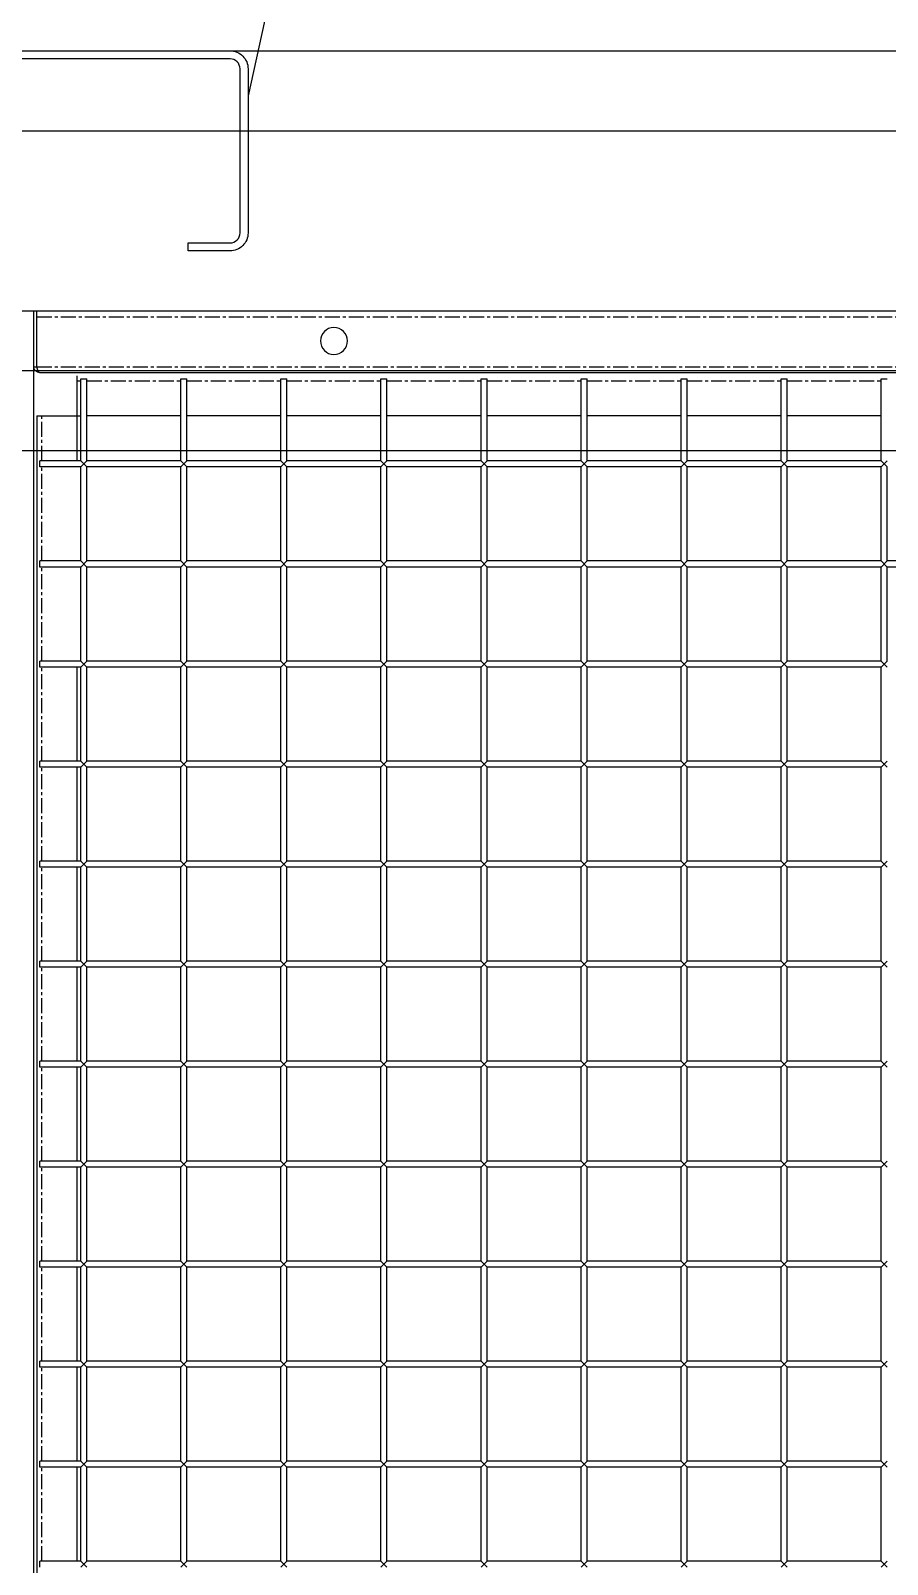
# Model space of a CAD drawing. Header units: millimetres. Extents: x -198529 to 244266, y -64 to 158464.
# Drawn here: x -149176 to -148748, y 109934 to 110700 of the extents above; entities that cross this region are included whole.
import ezdxf

# ---------------------------------------------------------------- set-up
doc = ezdxf.new("R2010")
doc.units = ezdxf.units.MM
doc.linetypes.add('CENTER', pattern=[12, 7.5, -1.5, 1.5, -1.5])
for name, color, linetype in [('0-DCC', 30, 'Continuous'), ('0-DCC-STRUC', 180, 'Continuous'), ('0-DCC-STRUC-T', 4, 'Continuous')]:
    doc.layers.add(name, color=color, linetype=linetype)

# ---------------------------------------------------------------- blocks, each defined once
blk = doc.blocks.new('DCC2850x1800(右)')
at = {"color": 0, "linetype": 'Continuous'}
for p, q in [((65614.5, -72678.48), (62966, -72678.48)), ((65614.5, -72706.38), (65614.5, -72678.48)), ((65616, -72678.48), (65614.5, -72678.48)), ((65616, -74478.48), (65616, -72678.48)), ((65754.5, -72678.48), (65616, -72678.48)), ((62966, -72709.38), (65613, -72709.38)), ((65614.23, -72707.23), (65614.5, -72706.38)), ((65616, -72706.38), (65614.5, -72706.38)), ((65192.5, -72712.38), (65189.5, -72712.38)), ((65192.5, -72753.48), (65192.5, -72712.38)), ((65239.5, -72753.48), (65239.5, -72712.38)), ((65242.5, -72712.38), (65239.5, -72712.38)), ((65242.5, -72753.48), (65242.5, -72712.38)), ((65289.5, -72753.48), (65289.5, -72712.38)), ((65292.5, -72712.38), (65289.5, -72712.38)), ((65292.5, -72753.48), (65292.5, -72712.38)), ((65339.5, -72753.48), (65339.5, -72712.38)), ((65342.5, -72712.38), (65339.5, -72712.38)), ((65342.5, -72753.48), (65342.5, -72712.38)), ((65389.5, -72753.48), (65389.5, -72712.38)), ((65392.5, -72712.38), (65389.5, -72712.38)), ((65392.5, -72753.48), (65392.5, -72712.38)), ((65439.5, -72753.48), (65439.5, -72712.38)), ((65442.5, -72712.38), (65439.5, -72712.38)), ((65442.5, -72753.48), (65442.5, -72712.38)), ((65489.5, -72753.48), (65489.5, -72712.38)), ((65492.5, -72712.38), (65489.5, -72712.38)), ((65492.5, -72753.48), (65492.5, -72712.38)), ((65539.5, -72753.48), (65539.5, -72712.38)), ((65542.5, -72712.38), (65539.5, -72712.38)), ((65542.5, -72753.48), (65542.5, -72712.38)), ((65589.5, -72753.48), (65589.5, -72712.38)), ((65592.5, -72712.38), (65589.5, -72712.38)), ((65592.5, -72753.48), (65592.5, -72712.38)), ((65594.5, -72710.88), (65594.5, -72753.48)), ((65192.5, -72730.88), (65239.5, -72730.88)), ((65242.5, -72730.88), (65289.5, -72730.88)), ((65292.5, -72730.88), (65339.5, -72730.88)), ((65342.5, -72730.88), (65389.5, -72730.88)), ((65392.5, -72730.88), (65439.5, -72730.88)), ((65442.5, -72730.88), (65489.5, -72730.88)), ((65492.5, -72730.88), (65539.5, -72730.88)), ((65542.5, -72730.88), (65589.5, -72730.88)), ((65614.5, -72730.88), (65592.5, -72730.88)), ((65614.5, -72730.88), (65614.5, -74426.08)), ((65192.5, -72756.48), (65189.5, -72753.48)), ((65189.5, -72756.48), (65192.5, -72753.48)), ((65192.5, -72753.48), (65239.5, -72753.48)), ((65242.5, -72756.48), (65239.5, -72753.48)), ((65239.5, -72756.48), (65242.5, -72753.48)), ((65242.5, -72753.48), (65289.5, -72753.48)), ((65292.5, -72756.48), (65289.5, -72753.48)), ((65289.5, -72756.48), (65292.5, -72753.48)), ((65292.5, -72753.48), (65339.5, -72753.48)), ((65342.5, -72756.48), (65339.5, -72753.48)), ((65339.5, -72756.48), (65342.5, -72753.48)), ((65342.5, -72753.48), (65389.5, -72753.48)), ((65392.5, -72756.48), (65389.5, -72753.48)), ((65389.5, -72756.48), (65392.5, -72753.48)), ((65392.5, -72753.48), (65439.5, -72753.48)), ((65442.5, -72756.48), (65439.5, -72753.48)), ((65439.5, -72756.48), (65442.5, -72753.48)), ((65442.5, -72753.48), (65489.5, -72753.48)), ((65492.5, -72756.48), (65489.5, -72753.48)), ((65489.5, -72756.48), (65492.5, -72753.48)), ((65492.5, -72753.48), (65539.5, -72753.48)), ((65542.5, -72756.48), (65539.5, -72753.48)), ((65539.5, -72756.48), (65542.5, -72753.48)), ((65542.5, -72753.48), (65589.5, -72753.48)), ((65592.5, -72756.48), (65589.5, -72753.48)), ((65589.5, -72756.48), (65592.5, -72753.48)), ((65592.5, -72753.48), (65613, -72753.48)), ((65613, -72756.48), (65613, -72753.48)), ((65189.5, -72803.48), (65189.5, -72756.48)), ((65192.5, -72756.48), (65239.5, -72756.48)), ((65192.5, -72803.48), (65192.5, -72756.48)), ((65239.5, -72803.48), (65239.5, -72756.48)), ((65242.5, -72756.48), (65289.5, -72756.48)), ((65242.5, -72803.48), (65242.5, -72756.48)), ((65289.5, -72803.48), (65289.5, -72756.48)), ((65292.5, -72756.48), (65339.5, -72756.48)), ((65292.5, -72803.48), (65292.5, -72756.48)), ((65339.5, -72803.48), (65339.5, -72756.48)), ((65342.5, -72756.48), (65389.5, -72756.48)), ((65342.5, -72803.48), (65342.5, -72756.48)), ((65389.5, -72803.48), (65389.5, -72756.48)), ((65392.5, -72756.48), (65439.5, -72756.48)), ((65392.5, -72803.48), (65392.5, -72756.48)), ((65439.5, -72803.48), (65439.5, -72756.48)), ((65442.5, -72756.48), (65489.5, -72756.48)), ((65442.5, -72803.48), (65442.5, -72756.48)), ((65489.5, -72803.48), (65489.5, -72756.48)), ((65492.5, -72756.48), (65539.5, -72756.48)), ((65492.5, -72803.48), (65492.5, -72756.48)), ((65539.5, -72803.48), (65539.5, -72756.48)), ((65542.5, -72756.48), (65589.5, -72756.48)), ((65542.5, -72803.48), (65542.5, -72756.48)), ((65589.5, -72803.48), (65589.5, -72756.48)), ((65592.5, -72756.48), (65613, -72756.48)), ((65592.5, -72803.48), (65592.5, -72756.48)), ((65142.5, -72803.48), (65189.5, -72803.48)), ((65142.5, -72806.48), (65189.5, -72806.48)), ((65192.5, -72806.48), (65189.5, -72803.48)), ((65192.5, -72803.48), (65189.5, -72806.48)), ((65189.5, -72853.48), (65189.5, -72806.48)), ((65192.5, -72803.48), (65239.5, -72803.48)), ((65192.5, -72853.48), (65192.5, -72806.48)), ((65192.5, -72806.48), (65239.5, -72806.48)), ((65242.5, -72806.48), (65239.5, -72803.48)), ((65242.5, -72803.48), (65239.5, -72806.48)), ((65239.5, -72853.48), (65239.5, -72806.48)), ((65242.5, -72803.48), (65289.5, -72803.48)), ((65242.5, -72853.48), (65242.5, -72806.48)), ((65242.5, -72806.48), (65289.5, -72806.48)), ((65292.5, -72806.48), (65289.5, -72803.48)), ((65292.5, -72803.48), (65289.5, -72806.48)), ((65289.5, -72853.48), (65289.5, -72806.48)), ((65292.5, -72803.48), (65339.5, -72803.48)), ((65292.5, -72853.48), (65292.5, -72806.48)), ((65292.5, -72806.48), (65339.5, -72806.48)), ((65342.5, -72806.48), (65339.5, -72803.48)), ((65342.5, -72803.48), (65339.5, -72806.48)), ((65339.5, -72853.48), (65339.5, -72806.48)), ((65342.5, -72803.48), (65389.5, -72803.48)), ((65342.5, -72853.48), (65342.5, -72806.48)), ((65342.5, -72806.48), (65389.5, -72806.48)), ((65392.5, -72806.48), (65389.5, -72803.48)), ((65392.5, -72803.48), (65389.5, -72806.48)), ((65389.5, -72853.48), (65389.5, -72806.48)), ((65392.5, -72803.48), (65439.5, -72803.48)), ((65392.5, -72853.48), (65392.5, -72806.48)), ((65392.5, -72806.48), (65439.5, -72806.48)), ((65442.5, -72806.48), (65439.5, -72803.48)), ((65442.5, -72803.48), (65439.5, -72806.48)), ((65439.5, -72853.48), (65439.5, -72806.48)), ((65442.5, -72803.48), (65489.5, -72803.48)), ((65442.5, -72853.48), (65442.5, -72806.48)), ((65442.5, -72806.48), (65489.5, -72806.48)), ((65492.5, -72806.48), (65489.5, -72803.48)), ((65492.5, -72803.48), (65489.5, -72806.48)), ((65489.5, -72853.48), (65489.5, -72806.48)), ((65492.5, -72803.48), (65539.5, -72803.48)), ((65492.5, -72853.48), (65492.5, -72806.48)), ((65492.5, -72806.48), (65539.5, -72806.48)), ((65542.5, -72806.48), (65539.5, -72803.48)), ((65542.5, -72803.48), (65539.5, -72806.48)), ((65539.5, -72853.48), (65539.5, -72806.48)), ((65542.5, -72803.48), (65589.5, -72803.48)), ((65542.5, -72853.48), (65542.5, -72806.48)), ((65542.5, -72806.48), (65589.5, -72806.48)), ((65592.5, -72806.48), (65589.5, -72803.48)), ((65592.5, -72803.48), (65589.5, -72806.48)), ((65589.5, -72853.48), (65589.5, -72806.48)), ((65592.5, -72803.48), (65613, -72803.48)), ((65592.5, -72853.48), (65592.5, -72806.48)), ((65592.5, -72806.48), (65613, -72806.48)), ((65613, -72806.48), (65613, -72803.48)), ((65192.5, -72856.48), (65189.5, -72853.48)), ((65189.5, -72856.48), (65192.5, -72853.48)), ((65192.5, -72853.48), (65239.5, -72853.48)), ((65242.5, -72856.48), (65239.5, -72853.48)), ((65239.5, -72856.48), (65242.5, -72853.48)), ((65242.5, -72853.48), (65289.5, -72853.48)), ((65292.5, -72856.48), (65289.5, -72853.48)), ((65289.5, -72856.48), (65292.5, -72853.48)), ((65292.5, -72853.48), (65339.5, -72853.48)), ((65342.5, -72856.48), (65339.5, -72853.48)), ((65339.5, -72856.48), (65342.5, -72853.48)), ((65342.5, -72853.48), (65389.5, -72853.48)), ((65392.5, -72856.48), (65389.5, -72853.48)), ((65389.5, -72856.48), (65392.5, -72853.48)), ((65392.5, -72853.48), (65439.5, -72853.48)), ((65442.5, -72856.48), (65439.5, -72853.48)), ((65439.5, -72856.48), (65442.5, -72853.48)), ((65442.5, -72853.48), (65489.5, -72853.48)), ((65492.5, -72856.48), (65489.5, -72853.48)), ((65489.5, -72856.48), (65492.5, -72853.48)), ((65492.5, -72853.48), (65539.5, -72853.48)), ((65542.5, -72856.48), (65539.5, -72853.48)), ((65539.5, -72856.48), (65542.5, -72853.48)), ((65542.5, -72853.48), (65589.5, -72853.48)), ((65592.5, -72856.48), (65589.5, -72853.48)), ((65589.5, -72856.48), (65592.5, -72853.48)), ((65592.5, -72853.48), (65613, -72853.48)), ((65613, -72856.48), (65613, -72853.48)), ((65192.5, -72903.48), (65192.5, -72856.48)), ((65192.5, -72856.48), (65239.5, -72856.48)), ((65239.5, -72903.48), (65239.5, -72856.48)), ((65242.5, -72903.48), (65242.5, -72856.48)), ((65242.5, -72856.48), (65289.5, -72856.48)), ((65289.5, -72903.48), (65289.5, -72856.48)), ((65292.5, -72903.48), (65292.5, -72856.48)), ((65292.5, -72856.48), (65339.5, -72856.48)), ((65339.5, -72903.48), (65339.5, -72856.48)), ((65342.5, -72903.48), (65342.5, -72856.48)), ((65342.5, -72856.48), (65389.5, -72856.48)), ((65389.5, -72903.48), (65389.5, -72856.48)), ((65392.5, -72903.48), (65392.5, -72856.48)), ((65392.5, -72856.48), (65439.5, -72856.48)), ((65439.5, -72903.48), (65439.5, -72856.48)), ((65442.5, -72903.48), (65442.5, -72856.48)), ((65442.5, -72856.48), (65489.5, -72856.48)), ((65489.5, -72903.48), (65489.5, -72856.48)), ((65492.5, -72903.48), (65492.5, -72856.48)), ((65492.5, -72856.48), (65539.5, -72856.48)), ((65539.5, -72903.48), (65539.5, -72856.48)), ((65542.5, -72903.48), (65542.5, -72856.48)), ((65542.5, -72856.48), (65589.5, -72856.48)), ((65589.5, -72903.48), (65589.5, -72856.48)), ((65592.5, -72903.48), (65592.5, -72856.48)), ((65592.5, -72856.48), (65613, -72856.48)), ((65594.5, -72856.48), (65594.5, -72903.48)), ((65192.5, -72906.48), (65189.5, -72903.48)), ((65189.5, -72906.48), (65192.5, -72903.48)), ((65192.5, -72903.48), (65239.5, -72903.48)), ((65192.5, -72953.48), (65192.5, -72906.48)), ((65192.5, -72906.48), (65239.5, -72906.48)), ((65242.5, -72906.48), (65239.5, -72903.48)), ((65239.5, -72906.48), (65242.5, -72903.48)), ((65239.5, -72953.48), (65239.5, -72906.48)), ((65242.5, -72903.48), (65289.5, -72903.48)), ((65242.5, -72953.48), (65242.5, -72906.48)), ((65242.5, -72906.48), (65289.5, -72906.48)), ((65292.5, -72906.48), (65289.5, -72903.48)), ((65289.5, -72906.48), (65292.5, -72903.48)), ((65289.5, -72953.48), (65289.5, -72906.48)), ((65292.5, -72903.48), (65339.5, -72903.48)), ((65292.5, -72953.48), (65292.5, -72906.48)), ((65292.5, -72906.48), (65339.5, -72906.48)), ((65342.5, -72906.48), (65339.5, -72903.48)), ((65339.5, -72906.48), (65342.5, -72903.48)), ((65339.5, -72953.48), (65339.5, -72906.48)), ((65342.5, -72903.48), (65389.5, -72903.48)), ((65342.5, -72953.48), (65342.5, -72906.48)), ((65342.5, -72906.48), (65389.5, -72906.48)), ((65392.5, -72906.48), (65389.5, -72903.48)), ((65389.5, -72906.48), (65392.5, -72903.48)), ((65389.5, -72953.48), (65389.5, -72906.48)), ((65392.5, -72903.48), (65439.5, -72903.48)), ((65392.5, -72953.48), (65392.5, -72906.48)), ((65392.5, -72906.48), (65439.5, -72906.48)), ((65442.5, -72906.48), (65439.5, -72903.48)), ((65439.5, -72906.48), (65442.5, -72903.48)), ((65439.5, -72953.48), (65439.5, -72906.48)), ((65442.5, -72903.48), (65489.5, -72903.48)), ((65442.5, -72953.48), (65442.5, -72906.48)), ((65442.5, -72906.48), (65489.5, -72906.48)), ((65492.5, -72906.48), (65489.5, -72903.48)), ((65489.5, -72906.48), (65492.5, -72903.48)), ((65489.5, -72953.48), (65489.5, -72906.48)), ((65492.5, -72903.48), (65539.5, -72903.48)), ((65492.5, -72953.48), (65492.5, -72906.48)), ((65492.5, -72906.48), (65539.5, -72906.48)), ((65542.5, -72906.48), (65539.5, -72903.48)), ((65539.5, -72906.48), (65542.5, -72903.48)), ((65539.5, -72953.48), (65539.5, -72906.48)), ((65542.5, -72903.48), (65589.5, -72903.48)), ((65542.5, -72953.48), (65542.5, -72906.48)), ((65542.5, -72906.48), (65589.5, -72906.48)), ((65592.5, -72906.48), (65589.5, -72903.48)), ((65589.5, -72906.48), (65592.5, -72903.48)), ((65589.5, -72953.48), (65589.5, -72906.48)), ((65592.5, -72903.48), (65613, -72903.48)), ((65592.5, -72953.48), (65592.5, -72906.48)), ((65592.5, -72906.48), (65613, -72906.48)), ((65594.5, -72906.48), (65594.5, -72953.48)), ((65613, -72906.48), (65613, -72903.48)), ((65192.5, -72956.48), (65189.5, -72953.48)), ((65189.5, -72956.48), (65192.5, -72953.48)), ((65192.5, -72953.48), (65239.5, -72953.48)), ((65242.5, -72956.48), (65239.5, -72953.48)), ((65239.5, -72956.48), (65242.5, -72953.48)), ((65242.5, -72953.48), (65289.5, -72953.48)), ((65292.5, -72956.48), (65289.5, -72953.48)), ((65289.5, -72956.48), (65292.5, -72953.48)), ((65292.5, -72953.48), (65339.5, -72953.48)), ((65342.5, -72956.48), (65339.5, -72953.48)), ((65339.5, -72956.48), (65342.5, -72953.48)), ((65342.5, -72953.48), (65389.5, -72953.48)), ((65392.5, -72956.48), (65389.5, -72953.48)), ((65389.5, -72956.48), (65392.5, -72953.48)), ((65392.5, -72953.48), (65439.5, -72953.48)), ((65442.5, -72956.48), (65439.5, -72953.48)), ((65439.5, -72956.48), (65442.5, -72953.48)), ((65442.5, -72953.48), (65489.5, -72953.48)), ((65492.5, -72956.48), (65489.5, -72953.48)), ((65489.5, -72956.48), (65492.5, -72953.48)), ((65492.5, -72953.48), (65539.5, -72953.48)), ((65542.5, -72956.48), (65539.5, -72953.48)), ((65539.5, -72956.48), (65542.5, -72953.48)), ((65542.5, -72953.48), (65589.5, -72953.48)), ((65592.5, -72956.48), (65589.5, -72953.48)), ((65589.5, -72956.48), (65592.5, -72953.48)), ((65592.5, -72953.48), (65613, -72953.48)), ((65613, -72956.48), (65613, -72953.48)), ((65192.5, -73003.48), (65192.5, -72956.48)), ((65192.5, -72956.48), (65239.5, -72956.48)), ((65239.5, -73003.48), (65239.5, -72956.48)), ((65242.5, -73003.48), (65242.5, -72956.48)), ((65242.5, -72956.48), (65289.5, -72956.48)), ((65289.5, -73003.48), (65289.5, -72956.48)), ((65292.5, -73003.48), (65292.5, -72956.48)), ((65292.5, -72956.48), (65339.5, -72956.48)), ((65339.5, -73003.48), (65339.5, -72956.48)), ((65342.5, -73003.48), (65342.5, -72956.48)), ((65342.5, -72956.48), (65389.5, -72956.48)), ((65389.5, -73003.48), (65389.5, -72956.48)), ((65392.5, -73003.48), (65392.5, -72956.48)), ((65392.5, -72956.48), (65439.5, -72956.48)), ((65439.5, -73003.48), (65439.5, -72956.48)), ((65442.5, -73003.48), (65442.5, -72956.48)), ((65442.5, -72956.48), (65489.5, -72956.48)), ((65489.5, -73003.48), (65489.5, -72956.48)), ((65492.5, -73003.48), (65492.5, -72956.48)), ((65492.5, -72956.48), (65539.5, -72956.48)), ((65539.5, -73003.48), (65539.5, -72956.48)), ((65542.5, -73003.48), (65542.5, -72956.48)), ((65542.5, -72956.48), (65589.5, -72956.48)), ((65589.5, -73003.48), (65589.5, -72956.48)), ((65592.5, -73003.48), (65592.5, -72956.48)), ((65592.5, -72956.48), (65613, -72956.48)), ((65594.5, -72956.48), (65594.5, -73003.48)), ((65192.5, -73006.48), (65189.5, -73003.48)), ((65189.5, -73006.48), (65192.5, -73003.48)), ((65192.5, -73003.48), (65239.5, -73003.48)), ((65192.5, -73053.48), (65192.5, -73006.48)), ((65192.5, -73006.48), (65239.5, -73006.48)), ((65242.5, -73006.48), (65239.5, -73003.48)), ((65239.5, -73006.48), (65242.5, -73003.48)), ((65239.5, -73053.48), (65239.5, -73006.48)), ((65242.5, -73003.48), (65289.5, -73003.48)), ((65242.5, -73053.48), (65242.5, -73006.48)), ((65242.5, -73006.48), (65289.5, -73006.48)), ((65292.5, -73006.48), (65289.5, -73003.48)), ((65289.5, -73006.48), (65292.5, -73003.48)), ((65289.5, -73053.48), (65289.5, -73006.48)), ((65292.5, -73003.48), (65339.5, -73003.48)), ((65292.5, -73053.48), (65292.5, -73006.48)), ((65292.5, -73006.48), (65339.5, -73006.48)), ((65342.5, -73006.48), (65339.5, -73003.48)), ((65339.5, -73006.48), (65342.5, -73003.48)), ((65339.5, -73053.48), (65339.5, -73006.48)), ((65342.5, -73003.48), (65389.5, -73003.48)), ((65342.5, -73053.48), (65342.5, -73006.48)), ((65342.5, -73006.48), (65389.5, -73006.48)), ((65392.5, -73006.48), (65389.5, -73003.48)), ((65389.5, -73006.48), (65392.5, -73003.48)), ((65389.5, -73053.48), (65389.5, -73006.48)), ((65392.5, -73003.48), (65439.5, -73003.48)), ((65392.5, -73053.48), (65392.5, -73006.48)), ((65392.5, -73006.48), (65439.5, -73006.48)), ((65442.5, -73006.48), (65439.5, -73003.48)), ((65439.5, -73006.48), (65442.5, -73003.48)), ((65439.5, -73053.48), (65439.5, -73006.48)), ((65442.5, -73003.48), (65489.5, -73003.48)), ((65442.5, -73053.48), (65442.5, -73006.48)), ((65442.5, -73006.48), (65489.5, -73006.48)), ((65492.5, -73006.48), (65489.5, -73003.48)), ((65489.5, -73006.48), (65492.5, -73003.48)), ((65489.5, -73053.48), (65489.5, -73006.48)), ((65492.5, -73003.48), (65539.5, -73003.48)), ((65492.5, -73053.48), (65492.5, -73006.48)), ((65492.5, -73006.48), (65539.5, -73006.48)), ((65542.5, -73006.48), (65539.5, -73003.48)), ((65539.5, -73006.48), (65542.5, -73003.48)), ((65539.5, -73053.48), (65539.5, -73006.48)), ((65542.5, -73003.48), (65589.5, -73003.48)), ((65542.5, -73053.48), (65542.5, -73006.48)), ((65542.5, -73006.48), (65589.5, -73006.48)), ((65592.5, -73006.48), (65589.5, -73003.48)), ((65589.5, -73006.48), (65592.5, -73003.48)), ((65589.5, -73053.48), (65589.5, -73006.48)), ((65592.5, -73003.48), (65613, -73003.48)), ((65592.5, -73053.48), (65592.5, -73006.48)), ((65592.5, -73006.48), (65613, -73006.48)), ((65594.5, -73006.48), (65594.5, -73053.48)), ((65613, -73006.48), (65613, -73003.48)), ((65192.5, -73056.48), (65189.5, -73053.48)), ((65189.5, -73056.48), (65192.5, -73053.48)), ((65192.5, -73053.48), (65239.5, -73053.48)), ((65242.5, -73056.48), (65239.5, -73053.48)), ((65239.5, -73056.48), (65242.5, -73053.48)), ((65242.5, -73053.48), (65289.5, -73053.48)), ((65292.5, -73056.48), (65289.5, -73053.48)), ((65289.5, -73056.48), (65292.5, -73053.48)), ((65292.5, -73053.48), (65339.5, -73053.48)), ((65342.5, -73056.48), (65339.5, -73053.48)), ((65339.5, -73056.48), (65342.5, -73053.48)), ((65342.5, -73053.48), (65389.5, -73053.48)), ((65392.5, -73056.48), (65389.5, -73053.48)), ((65389.5, -73056.48), (65392.5, -73053.48)), ((65392.5, -73053.48), (65439.5, -73053.48)), ((65442.5, -73056.48), (65439.5, -73053.48)), ((65439.5, -73056.48), (65442.5, -73053.48)), ((65442.5, -73053.48), (65489.5, -73053.48)), ((65492.5, -73056.48), (65489.5, -73053.48)), ((65489.5, -73056.48), (65492.5, -73053.48)), ((65492.5, -73053.48), (65539.5, -73053.48)), ((65542.5, -73056.48), (65539.5, -73053.48)), ((65539.5, -73056.48), (65542.5, -73053.48)), ((65542.5, -73053.48), (65589.5, -73053.48)), ((65592.5, -73056.48), (65589.5, -73053.48)), ((65589.5, -73056.48), (65592.5, -73053.48)), ((65592.5, -73053.48), (65613, -73053.48)), ((65613, -73056.48), (65613, -73053.48)), ((65192.5, -73103.48), (65192.5, -73056.48)), ((65192.5, -73056.48), (65239.5, -73056.48)), ((65239.5, -73103.48), (65239.5, -73056.48)), ((65242.5, -73103.48), (65242.5, -73056.48)), ((65242.5, -73056.48), (65289.5, -73056.48)), ((65289.5, -73103.48), (65289.5, -73056.48)), ((65292.5, -73103.48), (65292.5, -73056.48)), ((65292.5, -73056.48), (65339.5, -73056.48)), ((65339.5, -73103.48), (65339.5, -73056.48)), ((65342.5, -73103.48), (65342.5, -73056.48)), ((65342.5, -73056.48), (65389.5, -73056.48)), ((65389.5, -73103.48), (65389.5, -73056.48)), ((65392.5, -73103.48), (65392.5, -73056.48)), ((65392.5, -73056.48), (65439.5, -73056.48)), ((65439.5, -73103.48), (65439.5, -73056.48)), ((65442.5, -73103.48), (65442.5, -73056.48)), ((65442.5, -73056.48), (65489.5, -73056.48)), ((65489.5, -73103.48), (65489.5, -73056.48)), ((65492.5, -73103.48), (65492.5, -73056.48)), ((65492.5, -73056.48), (65539.5, -73056.48)), ((65539.5, -73103.48), (65539.5, -73056.48)), ((65542.5, -73103.48), (65542.5, -73056.48)), ((65542.5, -73056.48), (65589.5, -73056.48)), ((65589.5, -73103.48), (65589.5, -73056.48)), ((65592.5, -73103.48), (65592.5, -73056.48)), ((65592.5, -73056.48), (65613, -73056.48)), ((65594.5, -73056.48), (65594.5, -73103.48)), ((65192.5, -73106.48), (65189.5, -73103.48)), ((65189.5, -73106.48), (65192.5, -73103.48)), ((65192.5, -73103.48), (65239.5, -73103.48)), ((65192.5, -73153.48), (65192.5, -73106.48)), ((65192.5, -73106.48), (65239.5, -73106.48)), ((65242.5, -73106.48), (65239.5, -73103.48)), ((65239.5, -73106.48), (65242.5, -73103.48)), ((65239.5, -73153.48), (65239.5, -73106.48)), ((65242.5, -73103.48), (65289.5, -73103.48)), ((65242.5, -73153.48), (65242.5, -73106.48)), ((65242.5, -73106.48), (65289.5, -73106.48)), ((65292.5, -73106.48), (65289.5, -73103.48)), ((65289.5, -73106.48), (65292.5, -73103.48)), ((65289.5, -73153.48), (65289.5, -73106.48)), ((65292.5, -73103.48), (65339.5, -73103.48)), ((65292.5, -73153.48), (65292.5, -73106.48)), ((65292.5, -73106.48), (65339.5, -73106.48)), ((65342.5, -73106.48), (65339.5, -73103.48)), ((65339.5, -73106.48), (65342.5, -73103.48)), ((65339.5, -73153.48), (65339.5, -73106.48)), ((65342.5, -73103.48), (65389.5, -73103.48)), ((65342.5, -73153.48), (65342.5, -73106.48)), ((65342.5, -73106.48), (65389.5, -73106.48)), ((65392.5, -73106.48), (65389.5, -73103.48)), ((65389.5, -73106.48), (65392.5, -73103.48)), ((65389.5, -73153.48), (65389.5, -73106.48)), ((65392.5, -73103.48), (65439.5, -73103.48)), ((65392.5, -73153.48), (65392.5, -73106.48)), ((65392.5, -73106.48), (65439.5, -73106.48)), ((65442.5, -73106.48), (65439.5, -73103.48)), ((65439.5, -73106.48), (65442.5, -73103.48)), ((65439.5, -73153.48), (65439.5, -73106.48)), ((65442.5, -73103.48), (65489.5, -73103.48)), ((65442.5, -73153.48), (65442.5, -73106.48)), ((65442.5, -73106.48), (65489.5, -73106.48)), ((65492.5, -73106.48), (65489.5, -73103.48)), ((65489.5, -73106.48), (65492.5, -73103.48)), ((65489.5, -73153.48), (65489.5, -73106.48)), ((65492.5, -73103.48), (65539.5, -73103.48)), ((65492.5, -73153.48), (65492.5, -73106.48)), ((65492.5, -73106.48), (65539.5, -73106.48)), ((65542.5, -73106.48), (65539.5, -73103.48)), ((65539.5, -73106.48), (65542.5, -73103.48)), ((65539.5, -73153.48), (65539.5, -73106.48)), ((65542.5, -73103.48), (65589.5, -73103.48)), ((65542.5, -73153.48), (65542.5, -73106.48)), ((65542.5, -73106.48), (65589.5, -73106.48)), ((65592.5, -73106.48), (65589.5, -73103.48)), ((65589.5, -73106.48), (65592.5, -73103.48)), ((65589.5, -73153.48), (65589.5, -73106.48)), ((65592.5, -73103.48), (65613, -73103.48)), ((65592.5, -73153.48), (65592.5, -73106.48)), ((65592.5, -73106.48), (65613, -73106.48)), ((65594.5, -73106.48), (65594.5, -73153.48)), ((65613, -73106.48), (65613, -73103.48)), ((65192.5, -73156.48), (65189.5, -73153.48)), ((65189.5, -73156.48), (65192.5, -73153.48)), ((65192.5, -73153.48), (65239.5, -73153.48)), ((65242.5, -73156.48), (65239.5, -73153.48)), ((65239.5, -73156.48), (65242.5, -73153.48)), ((65242.5, -73153.48), (65289.5, -73153.48)), ((65292.5, -73156.48), (65289.5, -73153.48)), ((65289.5, -73156.48), (65292.5, -73153.48)), ((65292.5, -73153.48), (65339.5, -73153.48)), ((65342.5, -73156.48), (65339.5, -73153.48)), ((65339.5, -73156.48), (65342.5, -73153.48)), ((65342.5, -73153.48), (65389.5, -73153.48)), ((65392.5, -73156.48), (65389.5, -73153.48)), ((65389.5, -73156.48), (65392.5, -73153.48)), ((65392.5, -73153.48), (65439.5, -73153.48)), ((65442.5, -73156.48), (65439.5, -73153.48)), ((65439.5, -73156.48), (65442.5, -73153.48)), ((65442.5, -73153.48), (65489.5, -73153.48)), ((65492.5, -73156.48), (65489.5, -73153.48)), ((65489.5, -73156.48), (65492.5, -73153.48)), ((65492.5, -73153.48), (65539.5, -73153.48)), ((65542.5, -73156.48), (65539.5, -73153.48)), ((65539.5, -73156.48), (65542.5, -73153.48)), ((65542.5, -73153.48), (65589.5, -73153.48)), ((65592.5, -73156.48), (65589.5, -73153.48)), ((65589.5, -73156.48), (65592.5, -73153.48)), ((65592.5, -73153.48), (65613, -73153.48)), ((65613, -73156.48), (65613, -73153.48)), ((65192.5, -73203.48), (65192.5, -73156.48)), ((65192.5, -73156.48), (65239.5, -73156.48)), ((65239.5, -73203.48), (65239.5, -73156.48)), ((65242.5, -73203.48), (65242.5, -73156.48)), ((65242.5, -73156.48), (65289.5, -73156.48)), ((65289.5, -73203.48), (65289.5, -73156.48)), ((65292.5, -73203.48), (65292.5, -73156.48)), ((65292.5, -73156.48), (65339.5, -73156.48)), ((65339.5, -73203.48), (65339.5, -73156.48)), ((65342.5, -73203.48), (65342.5, -73156.48)), ((65342.5, -73156.48), (65389.5, -73156.48)), ((65389.5, -73203.48), (65389.5, -73156.48)), ((65392.5, -73203.48), (65392.5, -73156.48)), ((65392.5, -73156.48), (65439.5, -73156.48)), ((65439.5, -73203.48), (65439.5, -73156.48)), ((65442.5, -73203.48), (65442.5, -73156.48)), ((65442.5, -73156.48), (65489.5, -73156.48)), ((65489.5, -73203.48), (65489.5, -73156.48)), ((65492.5, -73203.48), (65492.5, -73156.48)), ((65492.5, -73156.48), (65539.5, -73156.48)), ((65539.5, -73203.48), (65539.5, -73156.48)), ((65542.5, -73203.48), (65542.5, -73156.48)), ((65542.5, -73156.48), (65589.5, -73156.48)), ((65589.5, -73203.48), (65589.5, -73156.48)), ((65592.5, -73203.48), (65592.5, -73156.48)), ((65592.5, -73156.48), (65613, -73156.48)), ((65594.5, -73156.48), (65594.5, -73203.48)), ((65192.5, -73206.48), (65189.5, -73203.48)), ((65189.5, -73206.48), (65192.5, -73203.48)), ((65192.5, -73203.48), (65239.5, -73203.48)), ((65192.5, -73253.48), (65192.5, -73206.48)), ((65192.5, -73206.48), (65239.5, -73206.48)), ((65242.5, -73206.48), (65239.5, -73203.48)), ((65239.5, -73206.48), (65242.5, -73203.48)), ((65239.5, -73253.48), (65239.5, -73206.48)), ((65242.5, -73203.48), (65289.5, -73203.48)), ((65242.5, -73253.48), (65242.5, -73206.48)), ((65242.5, -73206.48), (65289.5, -73206.48)), ((65292.5, -73206.48), (65289.5, -73203.48)), ((65289.5, -73206.48), (65292.5, -73203.48)), ((65289.5, -73253.48), (65289.5, -73206.48)), ((65292.5, -73203.48), (65339.5, -73203.48)), ((65292.5, -73253.48), (65292.5, -73206.48)), ((65292.5, -73206.48), (65339.5, -73206.48)), ((65342.5, -73206.48), (65339.5, -73203.48)), ((65339.5, -73206.48), (65342.5, -73203.48)), ((65339.5, -73253.48), (65339.5, -73206.48)), ((65342.5, -73203.48), (65389.5, -73203.48)), ((65342.5, -73253.48), (65342.5, -73206.48)), ((65342.5, -73206.48), (65389.5, -73206.48)), ((65392.5, -73206.48), (65389.5, -73203.48)), ((65389.5, -73206.48), (65392.5, -73203.48)), ((65389.5, -73253.48), (65389.5, -73206.48)), ((65392.5, -73203.48), (65439.5, -73203.48)), ((65392.5, -73253.48), (65392.5, -73206.48)), ((65392.5, -73206.48), (65439.5, -73206.48)), ((65442.5, -73206.48), (65439.5, -73203.48)), ((65439.5, -73206.48), (65442.5, -73203.48)), ((65439.5, -73253.48), (65439.5, -73206.48)), ((65442.5, -73203.48), (65489.5, -73203.48)), ((65442.5, -73253.48), (65442.5, -73206.48)), ((65442.5, -73206.48), (65489.5, -73206.48)), ((65492.5, -73206.48), (65489.5, -73203.48)), ((65489.5, -73206.48), (65492.5, -73203.48)), ((65489.5, -73253.48), (65489.5, -73206.48)), ((65492.5, -73203.48), (65539.5, -73203.48)), ((65492.5, -73253.48), (65492.5, -73206.48)), ((65492.5, -73206.48), (65539.5, -73206.48)), ((65542.5, -73206.48), (65539.5, -73203.48)), ((65539.5, -73206.48), (65542.5, -73203.48)), ((65539.5, -73253.48), (65539.5, -73206.48)), ((65542.5, -73203.48), (65589.5, -73203.48)), ((65542.5, -73253.48), (65542.5, -73206.48)), ((65542.5, -73206.48), (65589.5, -73206.48)), ((65592.5, -73206.48), (65589.5, -73203.48)), ((65589.5, -73206.48), (65592.5, -73203.48)), ((65589.5, -73253.48), (65589.5, -73206.48)), ((65592.5, -73203.48), (65613, -73203.48)), ((65592.5, -73253.48), (65592.5, -73206.48)), ((65592.5, -73206.48), (65613, -73206.48)), ((65594.5, -73206.48), (65594.5, -73253.48)), ((65613, -73206.48), (65613, -73203.48)), ((65192.5, -73256.48), (65189.5, -73253.48)), ((65189.5, -73256.48), (65192.5, -73253.48)), ((65192.5, -73253.48), (65239.5, -73253.48)), ((65242.5, -73256.48), (65239.5, -73253.48)), ((65239.5, -73256.48), (65242.5, -73253.48)), ((65242.5, -73253.48), (65289.5, -73253.48)), ((65292.5, -73256.48), (65289.5, -73253.48)), ((65289.5, -73256.48), (65292.5, -73253.48)), ((65292.5, -73253.48), (65339.5, -73253.48)), ((65342.5, -73256.48), (65339.5, -73253.48)), ((65339.5, -73256.48), (65342.5, -73253.48)), ((65342.5, -73253.48), (65389.5, -73253.48)), ((65392.5, -73256.48), (65389.5, -73253.48)), ((65389.5, -73256.48), (65392.5, -73253.48)), ((65392.5, -73253.48), (65439.5, -73253.48)), ((65442.5, -73256.48), (65439.5, -73253.48)), ((65439.5, -73256.48), (65442.5, -73253.48)), ((65442.5, -73253.48), (65489.5, -73253.48)), ((65492.5, -73256.48), (65489.5, -73253.48)), ((65489.5, -73256.48), (65492.5, -73253.48)), ((65492.5, -73253.48), (65539.5, -73253.48)), ((65542.5, -73256.48), (65539.5, -73253.48)), ((65539.5, -73256.48), (65542.5, -73253.48)), ((65542.5, -73253.48), (65589.5, -73253.48)), ((65592.5, -73256.48), (65589.5, -73253.48)), ((65589.5, -73256.48), (65592.5, -73253.48)), ((65592.5, -73253.48), (65613, -73253.48)), ((65613, -73256.48), (65613, -73253.48)), ((65192.5, -73303.48), (65192.5, -73256.48)), ((65192.5, -73256.48), (65239.5, -73256.48)), ((65239.5, -73303.48), (65239.5, -73256.48)), ((65242.5, -73303.48), (65242.5, -73256.48)), ((65242.5, -73256.48), (65289.5, -73256.48)), ((65289.5, -73303.48), (65289.5, -73256.48)), ((65292.5, -73303.48), (65292.5, -73256.48)), ((65292.5, -73256.48), (65339.5, -73256.48)), ((65339.5, -73303.48), (65339.5, -73256.48)), ((65342.5, -73303.48), (65342.5, -73256.48)), ((65342.5, -73256.48), (65389.5, -73256.48)), ((65389.5, -73303.48), (65389.5, -73256.48)), ((65392.5, -73303.48), (65392.5, -73256.48)), ((65392.5, -73256.48), (65439.5, -73256.48)), ((65439.5, -73303.48), (65439.5, -73256.48)), ((65442.5, -73303.48), (65442.5, -73256.48)), ((65442.5, -73256.48), (65489.5, -73256.48)), ((65489.5, -73303.48), (65489.5, -73256.48)), ((65492.5, -73303.48), (65492.5, -73256.48)), ((65492.5, -73256.48), (65539.5, -73256.48)), ((65539.5, -73303.48), (65539.5, -73256.48)), ((65542.5, -73303.48), (65542.5, -73256.48)), ((65542.5, -73256.48), (65589.5, -73256.48)), ((65589.5, -73303.48), (65589.5, -73256.48)), ((65592.5, -73303.48), (65592.5, -73256.48)), ((65592.5, -73256.48), (65613, -73256.48)), ((65594.5, -73256.48), (65594.5, -73303.48)), ((65192.5, -73306.48), (65189.5, -73303.48)), ((65189.5, -73306.48), (65192.5, -73303.48)), ((65192.5, -73303.48), (65239.5, -73303.48)), ((65242.5, -73306.48), (65239.5, -73303.48)), ((65239.5, -73306.48), (65242.5, -73303.48)), ((65242.5, -73303.48), (65289.5, -73303.48)), ((65292.5, -73306.48), (65289.5, -73303.48)), ((65289.5, -73306.48), (65292.5, -73303.48)), ((65292.5, -73303.48), (65339.5, -73303.48)), ((65342.5, -73306.48), (65339.5, -73303.48)), ((65339.5, -73306.48), (65342.5, -73303.48)), ((65342.5, -73303.48), (65389.5, -73303.48)), ((65392.5, -73306.48), (65389.5, -73303.48)), ((65389.5, -73306.48), (65392.5, -73303.48)), ((65392.5, -73303.48), (65439.5, -73303.48)), ((65442.5, -73306.48), (65439.5, -73303.48)), ((65439.5, -73306.48), (65442.5, -73303.48)), ((65442.5, -73303.48), (65489.5, -73303.48)), ((65492.5, -73306.48), (65489.5, -73303.48)), ((65489.5, -73306.48), (65492.5, -73303.48)), ((65492.5, -73303.48), (65539.5, -73303.48)), ((65542.5, -73306.48), (65539.5, -73303.48)), ((65539.5, -73306.48), (65542.5, -73303.48)), ((65542.5, -73303.48), (65589.5, -73303.48)), ((65592.5, -73306.48), (65589.5, -73303.48)), ((65589.5, -73306.48), (65592.5, -73303.48)), ((65592.5, -73303.48), (65613, -73303.48)), ((65613, -73306.48), (65613, -73303.48))]:
    blk.add_line(p, q, dxfattribs=at)
at = {"color": 0, "linetype": 'CENTER'}
for p, q in [((65614.5, -72681.48), (62966, -72681.48)), ((65614.5, -72706.38), (62966, -72706.38)), ((65239.5, -72713.38), (65192.5, -72713.38)), ((65289.5, -72713.38), (65242.5, -72713.38)), ((65339.5, -72713.38), (65292.5, -72713.38)), ((65389.5, -72713.38), (65342.5, -72713.38)), ((65439.5, -72713.38), (65392.5, -72713.38)), ((65489.5, -72713.38), (65442.5, -72713.38)), ((65539.5, -72713.38), (65492.5, -72713.38)), ((65589.5, -72713.38), (65542.5, -72713.38)), ((65594.5, -72713.38), (65592.5, -72713.38)), ((65612, -72753.48), (65612, -72730.88)), ((65612, -72803.48), (65612, -72756.48)), ((65612, -72853.48), (65612, -72806.48)), ((65612, -72903.48), (65612, -72856.48)), ((65612, -72953.48), (65612, -72906.48)), ((65612, -73003.48), (65612, -72956.48)), ((65612, -73053.48), (65612, -73006.48)), ((65612, -73103.48), (65612, -73056.48)), ((65612, -73153.48), (65612, -73106.48)), ((65612, -73203.48), (65612, -73156.48)), ((65612, -73253.48), (65612, -73206.48)), ((65612, -73303.48), (65612, -73256.48))]:
    blk.add_line(p, q, dxfattribs=at)
at = {"color": 0, "linetype": 'Continuous'}
blk.add_circle((65466, -72693.48), 6.75, dxfattribs=at)
blk.add_arc((65613, -72706.38), 3, 270, 0, dxfattribs=at)
for points, knots in [([(65613, -72709.38), (65613.21, -72709.38), (65613.67, -72708.79), (65613.86, -72708.26), (65614, -72707.88)], [0, 0, 0, 0, 0.347127, 1, 1, 1, 1]), ([(65614, -72707.88), (65614.04, -72707.77), (65614.12, -72707.56), (65614.19, -72707.34), (65614.23, -72707.23)], [0, 0, 0, 0, 0.488633, 1, 1, 1, 1])]:
    blk.add_open_spline(points, degree=3, knots=knots, dxfattribs=at)
blk = doc.blocks.new('DCC2850x2300(右)水平')
at = {"color": 0, "linetype": 'Continuous'}
blk.add_line((52355.77, -142294.53), (55002.77, -142294.53), dxfattribs=at)

msp = doc.modelspace()

# ---------------------------------------------------------------- linework, layer by layer
at = {"layer": '0-DCC-STRUC'}
msp.add_lwpolyline([(-149237.2, 110594.01), (-149237.2, 110590.01), (-149258.16, 110590.01, -0.414214), (-149267.16, 110599.01), (-149267.16, 110681.01, -0.414214), (-149258.16, 110690.01), (-149076.16, 110690.01, -0.414214), (-149067.16, 110681.01), (-149067.16, 110599.01, -0.414214), (-149076.16, 110590.01), (-149097.12, 110590.01), (-149097.12, 110594.01), (-149076.16, 110594.01, 0.414214), (-149071.16, 110599.01), (-149071.16, 110681.01, 0.414214), (-149076.16, 110686.01), (-149258.16, 110686.01, 0.414214), (-149263.16, 110681.01), (-149263.16, 110599.01, 0.414214), (-149258.16, 110594.01)], format="xyb", close=True, dxfattribs=at)
for points in [[(-146511.27, 110490.01), (-149261.16, 110490.01), (-149261.16, 110690.01), (-146511.27, 110690.01)], [(-146511.27, 110530.01), (-149261.16, 110530.01), (-149261.16, 110650.01), (-146511.27, 110650.01)]]:
    msp.add_lwpolyline(points, close=True, dxfattribs=at)
at = {"layer": '0-DCC-STRUC-T'}
msp.add_lwpolyline([(-147724.2, 111122.08), (-148967.51, 111122.08), (-149067.16, 110667.49)], dxfattribs=at)

# ---------------------------------------------------------------- block references
at = {"layer": '0-DCC'}
msp.add_blockref('DCC2850x2300(右)水平', (-201599.07, 252984.54), dxfattribs=at)
at = {"layer": '0-DCC', "xscale": -1}
msp.add_blockref('DCC2850x1800(右)', (-83558.27, 183238.49), dxfattribs=at)

doc.saveas('drawing.dxf')
